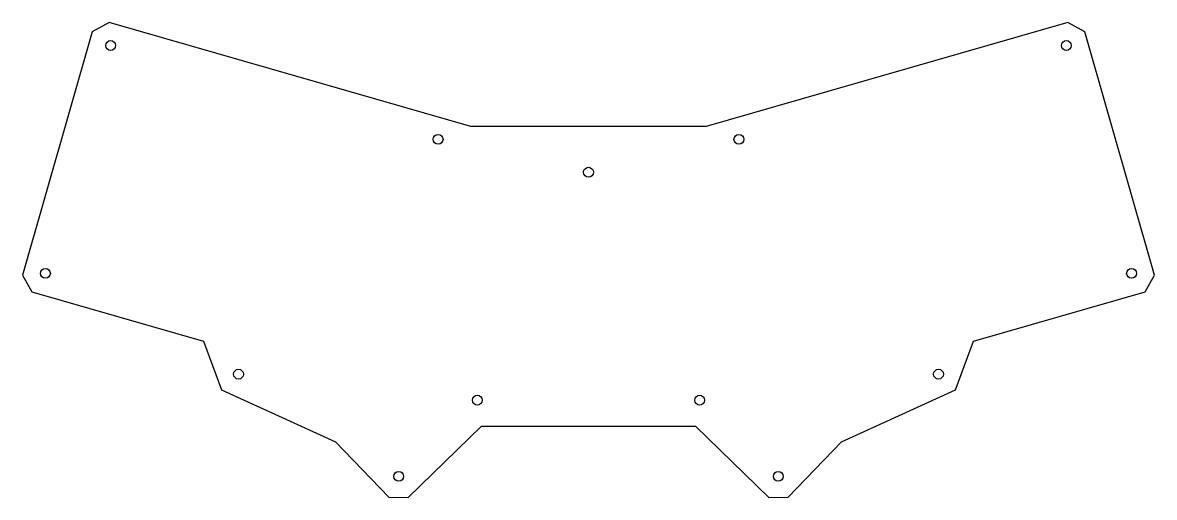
# Model space of a CAD drawing. Header units: millimetres. Extents: x -352 to 17, y -134 to 21.
import ezdxf

# ---------------------------------------------------------------- set-up
doc = ezdxf.new("R2010")
doc.units = ezdxf.units.MM

msp = doc.modelspace()

# ---------------------------------------------------------------- linework, layer by layer
at = {"color": 7, "linetype": 'Continuous', "lineweight": 25}
for p, q in [((-324.15, 21.12), (-329.61, 18.1)), ((-228.41, -6.32), (-324.15, 21.12)), ((-11.44, 21.12), (-107.18, -6.32)), ((-5.98, 18.1), (-11.44, 21.12)), ((-329.61, 18.1), (-352.32, -61.13)), ((16.73, -61.13), (-5.98, 18.1)), ((-206.17, -12.7), (-228.41, -6.32)), ((-107.18, -6.32), (-129.42, -12.7)), ((-129.42, -12.7), (-206.17, -12.7)), ((-352.32, -61.13), (-349.3, -66.59)), ((13.71, -66.59), (16.73, -61.13)), ((-349.3, -66.59), (-293.33, -82.64)), ((-42.26, -82.64), (13.71, -66.59)), ((-293.33, -82.64), (-287.5, -98.56)), ((-48.09, -98.56), (-42.26, -82.64)), ((-287.5, -98.56), (-250.28, -115.49)), ((-85.31, -115.49), (-48.09, -98.56)), ((-226.65, -133.54), (-202.7, -110.35)), ((-202.7, -110.35), (-132.89, -110.35)), ((-132.89, -110.35), (-108.94, -133.54)), ((-250.28, -115.49), (-232.89, -133.44)), ((-102.7, -133.44), (-85.31, -115.49)), ((-232.89, -133.44), (-226.65, -133.54)), ((-108.94, -133.54), (-102.7, -133.44))]:
    msp.add_line(p, q, dxfattribs=at)
for centre in [(-323.59, 13.68), (-12, 13.68), (-216.83, -16.92), (-118.76, -16.92), (-167.8, -27.61), (-344.88, -60.57), (9.29, -60.57), (-281.93, -93.4), (-53.66, -93.4), (-204.06, -101.88), (-131.53, -101.88), (-229.67, -126.71), (-105.92, -126.71)]:
    msp.add_circle(centre, 1.6, dxfattribs=at)

doc.saveas('drawing.dxf')
